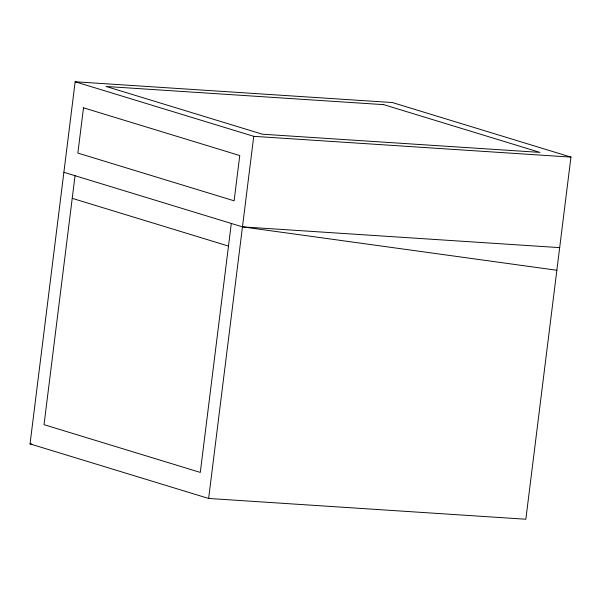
<?xml version="1.0" encoding="UTF-8"?>
<svg xmlns="http://www.w3.org/2000/svg" width="601" height="601" viewBox="0 0 601 601"><rect width="100%" height="100%" fill="white"/><g stroke="black" fill="none" stroke-linecap="round" stroke-linejoin="round"><path stroke-width="0.9" d="M30.05 443.899L75.155 81.766L392.363 102.538L570.95 157.101L525.845 519.234L208.637 498.462L30.05 443.899L31.921 444.019M75.042 175.71L44.031 424.674L200.291 472.416L231.302 223.452M208.637 498.462L253.742 136.329L75.155 81.766M253.742 136.329L570.95 157.101M63.879 172.299L242.466 226.862L559.674 247.635M242.466 226.862L556.857 270.27M72.225 198.338L228.485 246.079M83.501 107.804L77.86 153.075L234.12 200.817L239.761 155.546L83.501 107.804M383.701 104.649L106.144 86.476L262.404 134.211L539.961 152.391L383.701 104.649"/></g></svg>
